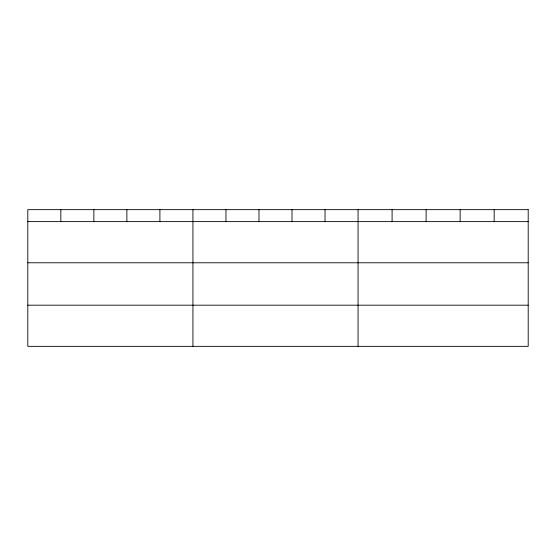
<?xml version="1.0" encoding="UTF-8"?>
<svg xmlns="http://www.w3.org/2000/svg" width="556" height="556" viewBox="0 0 556 556"><rect width="100%" height="100%" fill="white"/><g stroke="black" fill="none" stroke-linecap="round" stroke-linejoin="round"><path stroke-width="0.83" d="M27.8 221.622L528.2 221.622M27.8 262.779L528.2 262.779M27.8 305.188L528.2 305.188M494.173 209.654L494.173 221.622M460.146 209.654L460.146 221.622M426.118 209.654L426.118 221.622M392.091 209.654L392.091 221.622M358.064 209.654L358.064 346.346M325.038 209.654L325.038 221.622M292.011 209.654L292.011 221.622M258.985 209.654L258.985 221.622M225.958 209.654L225.958 221.622M192.932 209.654L192.932 346.346M159.906 209.654L159.906 221.622M126.879 209.654L126.879 221.622M93.853 209.654L93.853 221.622M60.826 209.654L60.826 221.622M528.2 209.654L27.8 209.654L27.8 346.346L528.2 346.346L528.2 209.654"/></g></svg>
